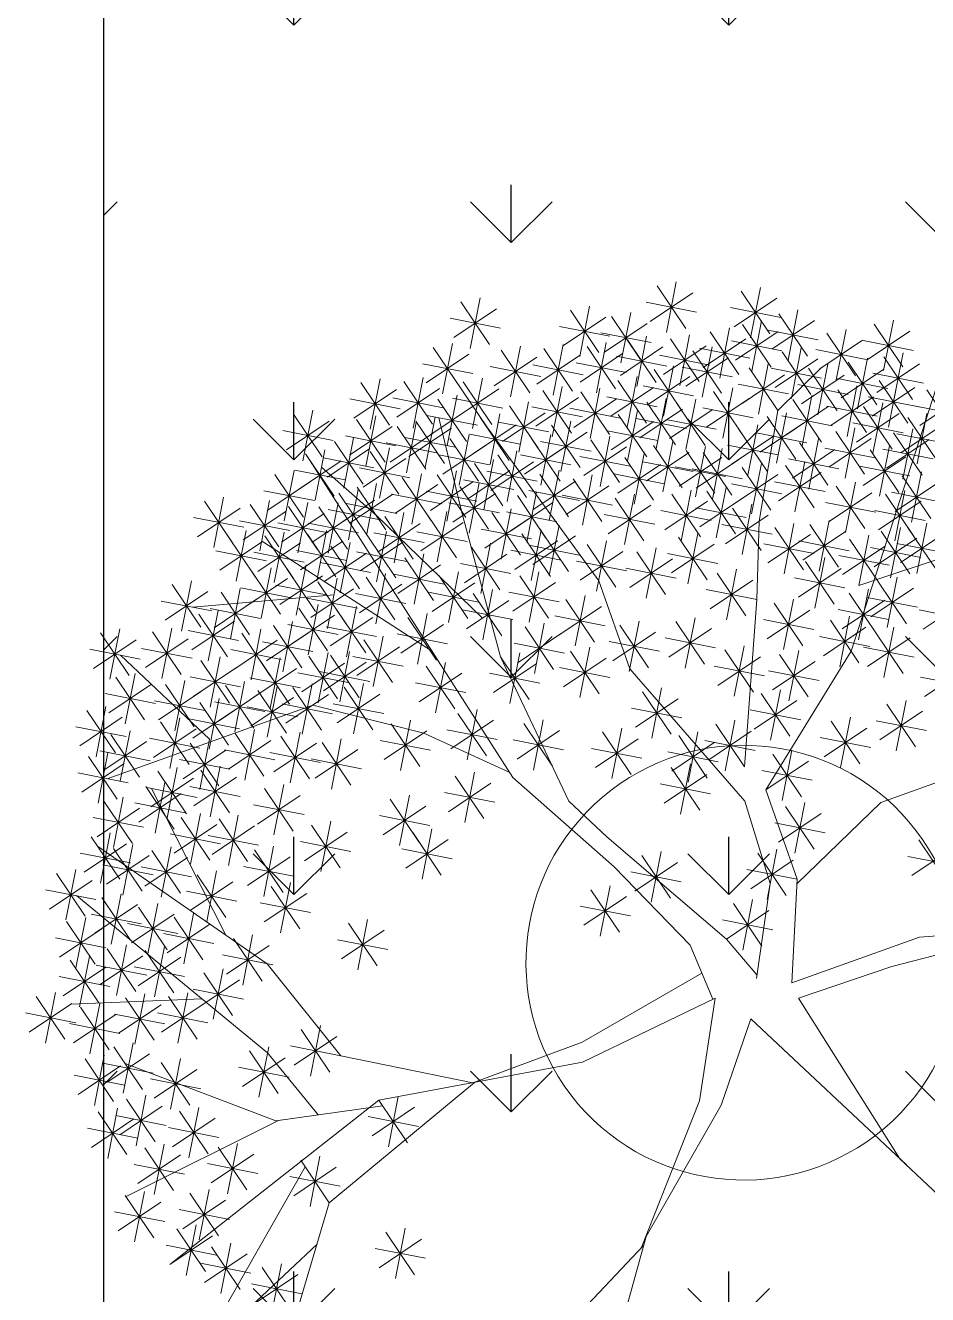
# Model space of a CAD drawing. Header units: inches. Extents: x -9 to 337, y -247 to 209.
# Drawn here: x 1.665 to 2.252, y 54.255 to 55.081 of the extents above; entities that cross this region are included whole.
import ezdxf

# ---------------------------------------------------------------- set-up
doc = ezdxf.new("R2010")
doc.units = ezdxf.units.IN
doc.header["$MEASUREMENT"] = 0
doc.layers.add('ARBOLES', color=112, linetype='Continuous', lineweight=5)

# ---------------------------------------------------------------- blocks, each defined once
blk = doc.blocks.new('arbol colorido')
at = {"layer": 'ARBOLES', "color": 74}
for p, q in [((1.2751, 3.2292), (1.251, 2.941)), ((1.3734, 3.1785), (1.1526, 2.9917)), ((1.3564, 2.9747), (1.1695, 3.1957)), ((1.027, 2.8655), (0.8401, 3.0865)), ((0.9456, 3.12), (0.9216, 2.8318)), ((0.932, 1.6224), (0.9456, 3.12)), ((1.4071, 3.0731), (1.1189, 3.0971)), ((0.6564, 2.2014), (0.0877, 3.019)), ((0.5176, 2.401), (0.4642, 3.0629)), ((0.9, 2.1811), (0.5524, 3.0538)), ((0.7444, 3.032), (0.7203, 2.7437)), ((1.044, 3.0693), (0.8232, 2.8825)), ((1.1969, 2.1346), (1.3983, 3.0738)), ((0.8428, 2.9813), (0.622, 2.7945)), ((0.8258, 2.7774), (0.6388, 2.9984)), ((1.0777, 2.9639), (0.7895, 2.9879)), ((1.4954, 2.7215), (1.3085, 2.9425)), ((1.4141, 2.9761), (1.39, 2.6878)), ((0.4747, 2.8813), (0.4507, 2.5931)), ((0.8765, 2.8758), (0.5883, 2.8999)), ((1.5125, 2.9254), (1.2916, 2.7386)), ((1.693, 2.8844), (1.669, 2.5962)), ((2.1152, 2.875), (1.8943, 2.6882)), ((2.0981, 2.6712), (1.9112, 2.8922)), ((2.0168, 2.9258), (1.9927, 2.6375)), ((0.5731, 2.8306), (0.3523, 2.6438)), ((0.5561, 2.6268), (0.3692, 2.8478)), ((1.5462, 2.8199), (1.2579, 2.844)), ((1.7914, 2.8337), (1.5706, 2.6469)), ((1.7744, 2.6299), (1.5875, 2.8509)), ((2.1489, 2.7696), (1.8606, 2.7937)), ((0.6068, 2.7251), (0.3186, 2.7492)), ((1.8251, 2.7283), (1.5369, 2.7523)), ((2.0503, 2.502), (1.8634, 2.723)), ((1.9689, 2.7566), (1.9449, 2.4683)), ((2.3417, 2.5096), (2.1548, 2.7306)), ((2.2604, 2.7641), (2.2363, 2.4759)), ((1.5352, 2.4402), (1.3482, 2.6612)), ((1.4538, 2.6947), (1.4298, 2.4065)), ((2.0673, 2.7058), (1.8465, 2.5191)), ((2.3588, 2.7134), (2.1379, 2.5266)), ((1.2054, 2.1489), (1.9881, 2.6098)), ((1.5522, 2.644), (1.3314, 2.4572)), ((1.7328, 2.6031), (1.7087, 2.3149)), ((2.101, 2.6004), (1.8128, 2.6245)), ((2.0017, 2.0433), (2.4395, 2.6384)), ((2.3925, 2.608), (2.1042, 2.6321)), ((2.6016, 2.5929), (2.3808, 2.4061)), ((2.5846, 2.3891), (2.3976, 2.6101)), ((2.5032, 2.6436), (2.4791, 2.3554)), ((1.5859, 2.5386), (1.2977, 2.5627)), ((1.8311, 2.5524), (1.6103, 2.3656)), ((1.8141, 2.3486), (1.6272, 2.5695)), ((2.6353, 2.4875), (2.3471, 2.5115)), ((2.687, 2.5234), (2.663, 2.2352)), ((1.8648, 2.4469), (1.5766, 2.471)), ((2.7854, 2.4727), (2.5646, 2.2859)), ((2.7684, 2.2689), (2.5815, 2.4899)), ((2.8191, 2.3673), (2.5309, 2.3913)), ((0.8939, 2.079), (0.707, 2.3)), ((0.8125, 2.3335), (0.7885, 2.0453)), ((0.9109, 2.2828), (0.6901, 2.096)), ((1.5331, 1.9448), (2.8944, 2.2308)), ((2.3815, 2.2284), (2.1607, 2.0416)), ((2.3645, 2.0246), (2.1776, 2.2456)), ((2.2831, 2.2791), (2.2591, 1.9909)), ((2.7654, 2.2328), (2.5446, 2.046)), ((2.7484, 2.029), (2.5614, 2.25)), ((0.9446, 2.1774), (0.6564, 2.2014)), ((0.6749, 1.14), (0.6564, 2.2014)), ((0.8955, 1.6255), (1.2054, 2.1489)), ((1.4735, 2.1735), (1.4495, 1.8853)), ((2.4152, 2.123), (2.127, 2.147)), ((2.4963, 2.1565), (2.4722, 1.8683)), ((2.7991, 2.1274), (2.5109, 2.1515)), ((1.5719, 2.1228), (1.3511, 1.936)), ((1.5549, 1.919), (1.368, 2.14)), ((1.9773, 2.0996), (1.9533, 1.8113)), ((3.0548, 1.8622), (2.8678, 2.0831)), ((2.9734, 2.1167), (2.9493, 1.8285)), ((1.6056, 2.0174), (1.3174, 2.0414)), ((2.0757, 2.0488), (1.8549, 1.8621)), ((2.0587, 1.845), (1.8718, 2.066)), ((2.9405, 2.0086), (2.7197, 1.8218)), ((2.9235, 1.8048), (2.7366, 2.0257)), ((2.8422, 2.0593), (2.8181, 1.7711)), ((3.0718, 2.066), (2.851, 1.8792)), ((1.0821, 1.9406), (1.5331, 1.9448)), ((2.1094, 1.9434), (1.8212, 1.9675)), ((-0.6377, 0.9698), (-0.765, 1.8762)), ((2.6981, 1.8981), (2.674, 1.6099)), ((2.9742, 1.9031), (2.686, 1.9272)), ((2.1223, 1.7989), (1.9014, 1.6121)), ((2.1052, 1.595), (1.9183, 1.816)), ((2.0239, 1.8496), (1.9998, 1.5613)), ((3.4326, 1.7943), (3.2118, 1.6075)), ((3.4156, 1.5905), (3.2287, 1.8115)), ((3.3342, 1.845), (3.3102, 1.5568)), ((2.156, 1.6934), (1.8677, 1.7175)), ((2.5298, 1.7329), (2.309, 1.5461)), ((2.5128, 1.5291), (2.3258, 1.7501)), ((2.4314, 1.7836), (2.4074, 1.4954)), ((2.5635, 1.6275), (2.2753, 1.6516)), ((2.7408, 1.653), (2.7168, 1.3648)), ((3.4663, 1.6889), (3.1781, 1.7129)), ((3.3534, 1.6702), (3.3293, 1.382)), ((0.679, 1.1476), (1.2626, 1.6335)), ((1.2626, 1.6335), (1.9259, 1.6327)), ((2.8392, 1.6023), (2.6184, 1.4155)), ((2.8222, 1.3985), (2.6352, 1.6195)), ((3.0266, 1.5927), (3.0025, 1.3045)), ((3.4517, 1.6195), (3.2309, 1.4327)), ((3.4347, 1.4157), (3.2478, 1.6367)), ((2.8729, 1.4968), (2.5847, 1.5209)), ((3.125, 1.542), (2.9041, 1.3552)), ((3.4855, 1.5141), (3.1972, 1.5381)), ((2.2195, 1.4489), (1.9987, 1.2621)), ((2.2025, 1.2451), (2.0155, 1.4661)), ((2.1211, 1.4996), (2.097, 1.2114)), ((3.1587, 1.4365), (2.8704, 1.4606)), ((3.5875, 1.4456), (3.5634, 1.1574)), ((2.2532, 1.3435), (1.965, 1.3675)), ((2.9612, 1.1453), (2.7743, 1.3663)), ((2.8798, 1.3998), (2.8558, 1.1116)), ((3.3158, 1.1522), (3.1289, 1.3732)), ((3.2344, 1.4067), (3.2104, 1.1185)), ((3.6859, 1.3949), (3.4651, 1.2081)), ((3.6689, 1.1911), (3.4819, 1.412)), ((2.9782, 1.3491), (2.7574, 1.1623)), ((3.1342, 1.2996), (2.9134, 1.1128)), ((3.1172, 1.0958), (2.9303, 1.3168)), ((3.0359, 1.3503), (3.0118, 1.0621)), ((3.3328, 1.356), (3.112, 1.1692)), ((3.7196, 1.2894), (3.4314, 1.3135)), ((3.0119, 1.2437), (2.7237, 1.2678)), ((3.1679, 1.1942), (2.8797, 1.2183)), ((3.4631, 0.9986), (3.2762, 1.2196)), ((3.3818, 1.2531), (3.3577, 0.9649)), ((3.1172, 1.0958), (3.8009, 1.1918)), ((3.4801, 1.2024), (3.2593, 1.0156)), ((2.6736, 1.133), (2.4528, 0.9462)), ((3.5139, 1.097), (3.2256, 1.121)), ((2.7073, 1.0276), (2.4191, 1.0516)), ((3.3126, 1.0089), (3.0244, 1.033)), ((3.0517, 0.9624), (2.7634, 0.9864)), ((3.7898, 0.9691), (3.5015, 0.9932))]:
    blk.add_line(p, q, dxfattribs=at)
at = {"layer": 'ARBOLES', "color": 20}
for p, q in [((1.818, 2.7994), (1.6311, 3.0204)), ((1.7367, 3.054), (1.7126, 2.7657)), ((1.0568, 2.9375), (1.0328, 2.6493)), ((1.8351, 3.0032), (1.6142, 2.8165)), ((1.1552, 2.8868), (0.9344, 2.7)), ((1.1382, 2.683), (0.9513, 2.904)), ((1.8688, 2.8978), (1.5805, 2.9219)), ((2.5615, 2.8697), (2.3406, 2.6829)), ((2.5445, 2.6659), (2.3575, 2.8869)), ((2.4631, 2.9204), (2.439, 2.6322)), ((1.1889, 2.7814), (0.9007, 2.8054)), ((2.5952, 2.7643), (2.3069, 2.7883)), ((1.1594, 2.651), (1.1353, 2.3627)), ((1.2577, 2.6002), (1.0369, 2.4134)), ((1.2407, 2.3964), (1.0538, 2.6174)), ((1.2914, 2.4948), (1.0032, 2.5189)), ((2.1441, 2.5323), (2.12, 2.2441)), ((2.2425, 2.4816), (2.0217, 2.2948)), ((2.2255, 2.2778), (2.0385, 2.4988)), ((2.423, 2.4406), (2.399, 2.1524)), ((2.2762, 2.3761), (1.988, 2.4002)), ((2.5214, 2.3899), (2.3006, 2.2031)), ((2.5044, 2.1861), (2.3175, 2.4071)), ((3.015, 2.1435), (2.8281, 2.3645)), ((2.9337, 2.398), (2.9096, 2.1098)), ((2.0787, 2.0849), (1.8918, 2.3059)), ((1.9973, 2.3394), (1.9733, 2.0512)), ((2.5551, 2.2845), (2.2669, 2.3086)), ((3.032, 2.3473), (2.8112, 2.1605)), ((2.0957, 2.2887), (1.8749, 2.1019)), ((3.0657, 2.2419), (2.7775, 2.2659)), ((0.2939, 2.1611), (0.073, 1.9743)), ((0.2769, 1.9573), (0.0899, 2.1783)), ((0.1955, 2.2118), (0.1714, 1.9236)), ((2.1294, 2.1833), (1.8412, 2.2074)), ((0.3276, 2.0557), (0.0393, 2.0798)), ((3.0846, 1.9342), (3.0605, 1.646)), ((1.3851, 1.871), (1.361, 1.5828)), ((3.183, 1.8835), (2.9622, 1.6967)), ((3.166, 1.6797), (2.979, 1.9007)), ((1.4834, 1.8203), (1.2626, 1.6335)), ((1.4664, 1.6165), (1.2795, 1.8375)), ((3.2167, 1.7781), (2.9285, 1.8021)), ((0.8983, 1.7278), (0.6775, 1.541)), ((0.8813, 1.524), (0.6944, 1.745)), ((0.7999, 1.7785), (0.7759, 1.4903)), ((1.5171, 1.7148), (1.2289, 1.7389)), ((0.932, 1.6224), (0.6438, 1.6465)), ((2.1985, 1.7141), (3.1045, 1.5246)), ((3.1002, 1.6489), (2.8794, 1.4621)), ((3.0832, 1.445), (2.8962, 1.666)), ((3.0018, 1.6996), (2.9777, 1.4113)), ((3.6261, 1.4362), (3.4392, 1.6572)), ((3.5447, 1.6907), (3.5207, 1.4025)), ((3.6431, 1.64), (3.4223, 1.4532)), ((3.1339, 1.5434), (2.8457, 1.5675)), ((3.108, 1.3382), (2.921, 1.5591)), ((3.6768, 1.5346), (3.3886, 1.5586)), ((2.3399, 1.4449), (2.3159, 1.1567)), ((2.6993, 1.4408), (2.4785, 1.254)), ((2.6823, 1.237), (2.4953, 1.4579)), ((2.6009, 1.4915), (2.5768, 1.2033)), ((2.4383, 1.3942), (2.2175, 1.2074)), ((2.4213, 1.1904), (2.2344, 1.4114)), ((2.733, 1.3353), (2.4448, 1.3594)), ((1.6863, 1.2898), (1.6623, 1.0016)), ((2.472, 1.2888), (2.1838, 1.3128)), ((3.9355, 1.3057), (3.7147, 1.1189)), ((3.9185, 1.1019), (3.7316, 1.3228)), ((3.8371, 1.3564), (3.8131, 1.0682)), ((1.7847, 1.2391), (1.5639, 1.0523)), ((1.7677, 1.0353), (1.5808, 1.2563)), ((3.9692, 1.2002), (3.681, 1.2243)), ((1.8184, 1.1337), (1.5302, 1.1577)), ((2.2484, 1.1062), (2.2244, 0.8179)), ((2.3468, 1.0554), (2.126, 0.8687)), ((2.3298, 0.8516), (2.1429, 1.0726)), ((2.3805, 0.95), (2.0923, 0.9741)), ((3.2275, 0.4987), (3.0406, 0.7197)), ((3.1462, 0.7532), (3.1221, 0.465)), ((3.2445, 0.7025), (3.0237, 0.5157)), ((3.2783, 0.5971), (2.99, 0.6211)), ((3.4708, 0.581), (3.1826, 0.6051)), ((3.8251, 0.455), (3.8011, 0.1668)), ((3.9235, 0.4043), (3.7027, 0.2175)), ((3.9065, 0.2005), (3.7195, 0.4214)), ((3.9572, 0.2988), (3.669, 0.3229)), ((3.1031, 0.2372), (3.079, -0.051)), ((3.2015, 0.1865), (2.9807, -0.0003)), ((3.1845, -0.0173), (2.9975, 0.2037)), ((3.2352, 0.0811), (2.947, 0.1052)), ((3.4277, 0.065), (3.1395, 0.0891)), ((3.731, 0.0846), (3.7069, -0.2037)), ((3.8294, 0.0338), (3.6085, -0.153)), ((3.8123, -0.17), (3.6254, 0.051)), ((3.8631, -0.0716), (3.5748, -0.0475)), ((3.1779, -0.4998), (2.991, -0.2789)), ((3.0965, -0.2453), (3.0725, -0.5336)), ((3.1949, -0.296), (2.9741, -0.4828)), ((2.6983, -0.4217), (2.6742, -0.71)), ((3.2286, -0.4015), (2.9404, -0.3774)), ((2.7967, -0.4724), (2.5758, -0.6592)), ((2.7796, -0.6763), (2.5927, -0.4553)), ((2.8304, -0.5779), (2.5421, -0.5538)), ((3.5558, -0.5677), (3.3349, -0.7545)), ((3.5387, -0.7715), (3.3518, -0.5505)), ((3.4574, -0.517), (3.4333, -0.8052)), ((3.5895, -0.6731), (3.3012, -0.6491)), ((4.1035, -0.9235), (3.9165, -0.7025)), ((4.0221, -0.669), (3.998, -0.9572)), ((4.1205, -0.7197), (3.8997, -0.9065)), ((4.1542, -0.8251), (3.866, -0.801)), ((3.348, -1.1384), (3.161, -0.9175)), ((3.2666, -0.8839), (3.2425, -1.1721)), ((3.365, -0.9346), (3.1442, -1.1214)), ((3.3987, -1.0401), (3.1105, -1.016)), ((2.5928, -1.3489), (2.4059, -1.1279)), ((2.5115, -1.0943), (2.4874, -1.3826)), ((3.9219, -1.1118), (3.8979, -1.4)), ((1.8609, -1.2132), (1.8369, -1.5014)), ((2.6099, -1.1451), (2.389, -1.3318)), ((4.0203, -1.1625), (3.7995, -1.3493)), ((4.0033, -1.3663), (3.8163, -1.1453)), ((1.9593, -1.2639), (1.7385, -1.4507)), ((1.9423, -1.4677), (1.7554, -1.2468)), ((2.3058, -1.2868), (2.2817, -1.575)), ((2.6436, -1.2505), (2.3553, -1.2264)), ((2.8513, -1.264), (2.8273, -1.5522)), ((3.2735, -1.2734), (3.0527, -1.4602)), ((3.2565, -1.4772), (3.0695, -1.2562)), ((3.1751, -1.2227), (3.151, -1.5109)), ((4.054, -1.268), (3.7658, -1.2439)), ((1.993, -1.3694), (1.7048, -1.3453)), ((2.4041, -1.3375), (2.1833, -1.5243)), ((2.3871, -1.5413), (2.2002, -1.3204)), ((2.9497, -1.3147), (2.7289, -1.5015)), ((2.9327, -1.5185), (2.7458, -1.2975)), ((3.3072, -1.3788), (3.019, -1.3547)), ((3.1638, -1.3584), (3.1397, -1.6467)), ((2.4378, -1.443), (2.1496, -1.4189)), ((2.6995, -1.6358), (2.5126, -1.4148)), ((2.6182, -1.3813), (2.5941, -1.6695)), ((2.9834, -1.4201), (2.6952, -1.3961)), ((3.6702, -1.4007), (3.6461, -1.6889)), ((2.7166, -1.432), (2.4957, -1.6188)), ((3.7686, -1.4514), (3.5478, -1.6382)), ((3.7516, -1.6552), (3.5646, -1.4343)), ((2.7503, -1.5374), (2.462, -1.5133)), ((3.8023, -1.5569), (3.5141, -1.5328)), ((3.626, -1.6446), (3.4052, -1.8314)), ((3.5276, -1.5939), (3.5036, -1.8821)), ((2.8134, -1.7864), (2.5926, -1.9732)), ((2.7964, -1.9902), (2.6095, -1.7693)), ((2.715, -1.7357), (2.691, -2.0239)), ((3.4831, -1.8423), (3.2623, -2.0291)), ((3.4661, -2.0461), (3.2791, -1.8252)), ((3.3847, -1.7916), (3.3606, -2.0798)), ((2.8471, -1.8919), (2.5589, -1.8678)), ((3.5168, -1.9478), (3.2286, -1.9237)), ((1.9276, -1.9799), (1.9035, -2.2681)), ((3.2711, -1.9918), (3.247, -2.28)), ((1.246, -2.0362), (2.1014, -3.3309)), ((2.026, -2.0306), (1.8051, -2.2174)), ((2.009, -2.2344), (1.822, -2.0134)), ((2.3054, -2.0479), (2.2814, -2.3361)), ((3.3694, -2.0425), (3.1486, -2.2293)), ((3.3524, -2.2463), (3.1655, -2.0253)), ((2.0597, -2.1361), (1.7714, -2.112)), ((2.4038, -2.0986), (2.183, -2.2854)), ((2.3868, -2.3024), (2.1999, -2.0815)), ((3.4031, -2.1479), (3.1149, -2.1239)), ((3.5622, -2.1612), (3.274, -2.1371)), ((1.9153, -2.1946), (1.6945, -2.3814)), ((2.4375, -2.2041), (2.1493, -2.18)), ((2.7404, -2.189), (2.7163, -2.4773)), ((2.8388, -2.2398), (2.618, -2.4266)), ((2.8218, -2.4436), (2.6348, -2.2226)), ((2.8725, -2.3452), (2.5843, -2.3211)), ((1.0893, -2.4295), (1.0652, -2.7177)), ((1.9742, -2.6508), (1.7873, -2.4298)), ((1.8928, -2.3963), (1.8688, -2.6845)), ((2.2953, -2.6412), (2.1084, -2.4202)), ((2.2139, -2.3867), (2.1899, -2.6749)), ((2.7204, -2.4289), (2.6963, -2.7172)), ((1.1877, -2.4802), (0.9668, -2.667)), ((1.9912, -2.447), (1.7704, -2.6338)), ((2.3123, -2.4374), (2.0915, -2.6242)), ((2.8188, -2.4796), (2.5979, -2.6664)), ((2.8017, -2.6835), (2.6148, -2.4625)), ((2.0249, -2.5525), (1.7367, -2.5284)), ((2.346, -2.5428), (2.0578, -2.5187)), ((2.5255, -2.56), (2.3046, -2.7468)), ((2.5084, -2.7638), (2.3215, -2.5428)), ((2.4271, -2.5093), (2.403, -2.7975)), ((2.8525, -2.5851), (2.5642, -2.561)), ((2.5592, -2.6654), (2.2709, -2.6414)), ((3.1826, -2.7151), (2.9618, -2.9019)), ((3.1656, -2.9189), (2.9787, -2.6979)), ((3.0843, -2.6644), (3.0602, -2.9526)), ((3.2163, -2.8205), (2.9281, -2.7965)), ((2.6797, -3.1469), (2.4927, -2.9259)), ((2.5983, -2.8924), (2.5742, -3.1806)), ((2.0418, -3.0027), (1.8209, -3.1895)), ((2.0247, -3.2065), (1.8378, -2.9855)), ((1.9434, -2.952), (1.9193, -3.2402)), ((2.6967, -2.9431), (2.4758, -3.1299)), ((2.7304, -3.0485), (2.4421, -3.0245)), ((2.0755, -3.1081), (1.7872, -3.0841)), ((2.472, -3.1329), (2.4479, -3.4211)), ((2.5703, -3.1836), (2.3495, -3.3704)), ((2.5533, -3.3874), (2.3664, -3.1664)), ((2.604, -3.289), (2.3158, -3.2649))]:
    blk.add_line(p, q, dxfattribs=at)
at = {"layer": 'ARBOLES', "color": 60}
for p, q in [((2.667, 2.2835), (2.643, 1.9953)), ((2.5946, 2.1058), (2.3738, 1.919)), ((2.5776, 1.902), (2.3907, 2.123)), ((2.3259, 2.034), (2.3018, 1.7458)), ((2.6283, 2.0004), (2.3401, 2.0244)), ((1.9259, 1.6327), (3.0415, 1.9659)), ((2.4243, 1.9833), (2.2034, 1.7965)), ((2.4072, 1.7795), (2.2203, 2.0005)), ((3.1055, 1.9605), (2.8173, 1.9846)), ((2.458, 1.8779), (2.1697, 1.9019)), ((2.7794, 1.6436), (2.5925, 1.8646)), ((2.7964, 1.8474), (2.5756, 1.6606)), ((2.8301, 1.742), (2.5419, 1.766)), ((3.3665, 1.2506), (3.0783, 1.2746)), ((2.6566, 0.9292), (2.4696, 1.1502)), ((2.5752, 1.1837), (2.5511, 0.8955)), ((3.1805, 1.1651), (3.1565, 0.8769)), ((3.0009, 0.864), (2.814, 1.085)), ((2.9196, 1.1185), (2.8955, 0.8303)), ((3.2789, 1.1144), (3.0581, 0.9276)), ((3.2619, 0.9106), (3.075, 1.1315)), ((3.7561, 1.0745), (3.5353, 0.8877)), ((3.7391, 0.8707), (3.5521, 1.0917)), ((3.6577, 1.1253), (3.6336, 0.837)), ((3.0179, 1.0678), (2.7971, 0.881)), ((3.3617, 1.0132), (3.3377, 0.725)), ((3.2646, 0.9424), (3.0438, 0.7556)), ((3.2476, 0.7386), (3.0606, 0.9595)), ((3.1662, 0.9931), (3.1421, 0.7049)), ((3.4601, 0.9625), (3.2393, 0.7757)), ((3.4431, 0.7587), (3.2562, 0.9797)), ((2.8461, 0.877), (2.6253, 0.6902)), ((2.8291, 0.6732), (2.6421, 0.8942)), ((2.7477, 0.9278), (2.7236, 0.6395)), ((3.0293, 0.8678), (3.0052, 0.5796)), ((3.2983, 0.8369), (3.0101, 0.861)), ((3.4938, 0.8571), (3.2056, 0.8811)), ((3.5722, 0.8589), (3.5482, 0.5707)), ((3.7967, 0.8721), (3.7727, 0.5839)), ((2.8798, 0.7716), (2.5916, 0.7957)), ((3.1277, 0.8171), (2.9069, 0.6303)), ((3.1107, 0.6133), (2.9237, 0.8342)), ((3.6706, 0.8082), (3.4498, 0.6214)), ((3.6536, 0.6044), (3.4667, 0.8254)), ((3.8951, 0.8214), (3.6743, 0.6346)), ((3.8781, 0.6176), (3.6911, 0.8386)), ((2.6727, 0.7183), (2.4519, 0.5315)), ((2.6557, 0.5145), (2.4687, 0.7355)), ((2.5743, 0.769), (2.5502, 0.4808)), ((3.1614, 0.7116), (2.8732, 0.7357)), ((3.3387, 0.7371), (3.3146, 0.4489)), ((3.7043, 0.7028), (3.4161, 0.7268)), ((3.9288, 0.7159), (3.6406, 0.74)), ((1.9408, 0.4329), (1.7539, 0.6539)), ((1.8594, 0.6874), (1.8354, 0.3992)), ((2.0855, 0.6686), (2.0614, 0.3803)), ((3.0171, 0.6531), (2.7962, 0.4663)), ((3, 0.4493), (2.8131, 0.6703)), ((2.9187, 0.7038), (2.8946, 0.4156)), ((3.4371, 0.6864), (3.2163, 0.4996)), ((3.4201, 0.4826), (3.2331, 0.7036)), ((3.3152, 0.0397), (3.7575, 0.705)), ((3.6727, 0.4296), (3.4858, 0.6506)), ((3.5914, 0.6841), (3.5673, 0.3959)), ((1.9578, 0.6367), (1.737, 0.4499)), ((2.1838, 0.6178), (1.963, 0.4311)), ((2.1668, 0.414), (1.9799, 0.635)), ((2.7064, 0.6129), (2.4182, 0.637)), ((3.6897, 0.6334), (3.4689, 0.4466)), ((1.9915, 0.5313), (1.7033, 0.5553)), ((2.2175, 0.5124), (1.9293, 0.5365)), ((2.3905, 0.1322), (2.9035, 0.5222)), ((3.0508, 0.5477), (2.7625, 0.5718)), ((3.0006, 0.5238), (2.9765, 0.2356)), ((3.3599, 0.5197), (3.1391, 0.3329)), ((3.3429, 0.3159), (3.156, 0.5368)), ((3.2616, 0.5704), (3.2375, 0.2822)), ((3.7234, 0.528), (3.4352, 0.5521)), ((2.821, 0.2227), (2.634, 0.4437)), ((2.7396, 0.4772), (2.7155, 0.189)), ((3.099, 0.4731), (2.8781, 0.2863)), ((3.0819, 0.2693), (2.895, 0.4903)), ((3.3936, 0.4142), (3.1054, 0.4383)), ((3.6554, 0.2214), (3.4684, 0.4424)), ((3.574, 0.4759), (3.5499, 0.1877)), ((4.0511, 0.4361), (4.0271, 0.1479)), ((2.4942, 0.1452), (2.3073, 0.3661)), ((2.4128, 0.3997), (2.3888, 0.1115)), ((2.838, 0.4265), (2.6172, 0.2397)), ((3.0275, 0.3742), (2.8067, 0.1874)), ((3.0105, 0.1704), (2.8235, 0.3914)), ((3.1327, 0.3677), (2.8444, 0.3917)), ((2.9291, 0.4249), (2.905, 0.1367)), ((3.3286, 0.1439), (3.1416, 0.3649)), ((3.2472, 0.3984), (3.2231, 0.1102)), ((3.6724, 0.4252), (3.4515, 0.2384)), ((4.1495, 0.3854), (3.9287, 0.1986)), ((4.1325, 0.1816), (3.9456, 0.4026)), ((1.9578, 0.3009), (1.9338, 0.0127)), ((2.5112, 0.349), (2.2904, 0.1622)), ((2.8717, 0.3211), (2.5835, 0.3451)), ((3.0612, 0.2688), (2.773, 0.2929)), ((3.3456, 0.3477), (3.1248, 0.1609)), ((3.7061, 0.3198), (3.4178, 0.3439)), ((3.4634, 0.312), (3.4393, 0.0238)), ((3.6852, 0.2935), (3.6611, 0.0052)), ((4.1832, 0.28), (3.895, 0.304)), ((2.0562, 0.2502), (1.8354, 0.0634)), ((2.0392, 0.0464), (1.8523, 0.2674)), ((2.5449, 0.2435), (2.2567, 0.2676)), ((2.8786, 0.2241), (2.8546, -0.0642)), ((3.3793, 0.2423), (3.0911, 0.2663)), ((3.2956, 0.2212), (3.2716, -0.0671)), ((3.5617, 0.2613), (3.3409, 0.0745)), ((3.5447, 0.0575), (3.3578, 0.2784)), ((3.7836, 0.2428), (3.5628, 0.056)), ((3.7666, 0.0389), (3.5796, 0.2599)), ((3.8751, 0.2457), (3.851, -0.0425)), ((2.0899, 0.1448), (1.8017, 0.1689)), ((2.7181, -0.1926), (3.8011, 0.1668)), ((2.977, 0.1734), (2.7562, -0.0134)), ((2.96, -0.0305), (2.7731, 0.1905)), ((3.394, 0.1704), (3.1732, -0.0163)), ((3.377, -0.0334), (3.1901, 0.1876)), ((3.5954, 0.1558), (3.3072, 0.1799)), ((3.8173, 0.1373), (3.529, 0.1614)), ((3.9735, 0.195), (3.7526, 0.0082)), ((3.9564, -0.0088), (3.7695, 0.2122)), ((1.9132, -0.1072), (2.3905, 0.1322)), ((3.0107, 0.0679), (2.7225, 0.092)), ((3.5426, 0.1003), (3.5186, -0.1879)), ((4.0072, 0.0896), (3.7189, 0.1136)), ((2.3234, 0.0183), (2.1026, -0.1685)), ((2.3064, -0.1855), (2.1195, 0.0354)), ((2.2251, 0.069), (2.201, -0.2192)), ((2.6245, -0.2121), (2.4376, 0.0089)), ((2.5432, 0.0424), (2.5191, -0.2458)), ((3.4882, -0.2158), (3.3013, 0.0051)), ((3.4068, 0.0387), (3.3828, -0.2495)), ((3.641, 0.0496), (3.4202, -0.1372)), ((3.624, -0.1542), (3.4371, 0.0667)), ((3.9205, 0.0323), (3.8964, -0.256)), ((2.3571, -0.0872), (2.0689, -0.0631)), ((2.6415, -0.0083), (2.4207, -0.1951)), ((2.8221, -0.0492), (2.798, -0.3375)), ((3.2442, -0.0586), (3.0234, -0.2454)), ((3.2272, -0.2624), (3.0403, -0.0414)), ((3.1459, -0.0079), (3.1218, -0.2961)), ((3.5052, -0.012), (3.2844, -0.1988)), ((3.6747, -0.0559), (3.3865, -0.0318)), ((3.623, -0.0477), (3.5989, -0.3359)), ((4.0189, -0.0184), (3.798, -0.2052)), ((4.0018, -0.2222), (3.8149, -0.0013)), ((1.881, -0.1038), (4.0186, -0.3307)), ((2.6752, -0.1137), (2.387, -0.0897)), ((2.9205, -0.0999), (2.6997, -0.2867)), ((2.9035, -0.3037), (2.7165, -0.0828)), ((3.2779, -0.164), (2.9897, -0.14)), ((3.5389, -0.1175), (3.2507, -0.0934)), ((3.7214, -0.0984), (3.5006, -0.2852)), ((3.7044, -0.3022), (3.5174, -0.0813)), ((4.0526, -0.1239), (3.7643, -0.0998)), ((1.9467, -0.1858), (1.9226, -0.474)), ((2.9542, -0.2054), (2.666, -0.1813)), ((3.4254, -0.2105), (3.2046, -0.3973)), ((3.4084, -0.4143), (3.2215, -0.1933)), ((3.327, -0.1597), (3.303, -0.448)), ((3.7551, -0.2039), (3.4669, -0.1798)), ((3.6117, -0.1835), (3.5876, -0.4717)), ((3.9845, -0.4304), (3.7975, -0.2095)), ((3.9031, -0.1759), (3.879, -0.4642)), ((1.5801, -0.2668), (2.4555, -0.4737)), ((2.0451, -0.2365), (1.8243, -0.4233)), ((2.0281, -0.4403), (1.8411, -0.2193)), ((3.71, -0.2342), (3.4892, -0.421)), ((3.693, -0.438), (3.5061, -0.217)), ((3.5737, -0.2852), (3.5496, -0.5734)), ((4.0015, -0.2266), (3.7807, -0.4134)), ((4.1193, -0.2623), (4.0952, -0.5506)), ((2.0788, -0.3419), (1.7906, -0.3179)), ((2.4048, -0.572), (2.2179, -0.3511)), ((2.3234, -0.3175), (2.2994, -0.6057)), ((2.8953, -0.3334), (2.8713, -0.6216)), ((3.4591, -0.3159), (3.1709, -0.2918)), ((3.4472, -0.3536), (3.2264, -0.5404)), ((3.4302, -0.5574), (3.2433, -0.3364)), ((3.3488, -0.3028), (3.3248, -0.5911)), ((3.6721, -0.3359), (3.4512, -0.5227)), ((3.7437, -0.3396), (3.4555, -0.3156)), ((3.655, -0.5397), (3.4681, -0.3187)), ((3.514, -0.4253), (3.9203, -0.3546)), ((4.0352, -0.3321), (3.747, -0.308)), ((3.8553, -0.3451), (3.8312, -0.6333)), ((4.2176, -0.3131), (3.9968, -0.4998)), ((4.2006, -0.5169), (4.0137, -0.2959)), ((2.4218, -0.3682), (2.201, -0.555)), ((2.6892, -0.5301), (3.514, -0.4253)), ((2.9937, -0.3841), (2.7729, -0.5709)), ((2.9767, -0.5879), (2.7897, -0.3669)), ((3.7058, -0.4413), (3.4175, -0.4172)), ((3.9536, -0.3958), (3.7328, -0.5826)), ((3.9366, -0.5996), (3.7497, -0.3787)), ((4.2513, -0.4185), (3.9631, -0.3944)), ((2.4555, -0.4737), (2.1673, -0.4496)), ((3.0274, -0.4895), (2.7392, -0.4654)), ((3.2021, -0.4957), (3.178, -0.7839)), ((3.4809, -0.459), (3.1927, -0.4349)), ((3.6849, -0.4676), (3.6608, -0.7559)), ((3.9873, -0.5013), (3.6991, -0.4772)), ((1.7321, -0.5522), (1.5113, -0.739)), ((1.7151, -0.756), (1.5282, -0.535)), ((2.4502, -0.7855), (2.2633, -0.5645)), ((2.3688, -0.531), (2.3448, -0.8192)), ((3.3004, -0.5464), (3.0796, -0.7332)), ((3.2834, -0.7502), (3.0965, -0.5292)), ((3.7833, -0.5183), (3.5624, -0.7051)), ((3.7662, -0.7221), (3.5793, -0.5012)), ((3.9728, -0.5706), (3.7519, -0.7574)), ((3.9558, -0.7744), (3.7688, -0.5534)), ((3.8744, -0.5199), (3.8503, -0.8081)), ((1.7658, -0.6576), (1.4776, -0.6336)), ((2.4672, -0.5817), (2.2464, -0.7685)), ((3.0071, -0.6267), (2.7863, -0.8135)), ((2.9901, -0.8306), (2.8032, -0.6096)), ((2.9088, -0.576), (2.8847, -0.8643)), ((3.3342, -0.6518), (3.0459, -0.6278)), ((3.817, -0.6238), (3.5287, -0.5997)), ((1.3169, -0.9324), (1.1299, -0.7114)), ((1.2355, -0.6779), (1.2114, -0.9661)), ((2.2006, -0.6961), (1.9798, -0.8829)), ((2.1836, -0.9), (1.9966, -0.679)), ((2.1022, -0.6454), (2.0781, -0.9337)), ((2.5009, -0.6871), (2.2127, -0.663)), ((2.6128, -0.6881), (2.5888, -0.9763)), ((3.0409, -0.7322), (2.7526, -0.7081)), ((3.4281, -0.9355), (3.2412, -0.7145)), ((3.3468, -0.681), (3.3227, -0.9692)), ((3.7827, -0.9286), (3.5958, -0.7076)), ((3.7014, -0.6741), (3.6773, -0.9623)), ((4.0065, -0.6761), (3.7182, -0.652)), ((1.3339, -0.7286), (1.1131, -0.9154)), ((2.2343, -0.8016), (1.9461, -0.7775)), ((2.7112, -0.7388), (2.4904, -0.9256)), ((2.6942, -0.9426), (2.5073, -0.7216)), ((3.2969, -0.9929), (3.11, -0.7719)), ((3.2155, -0.7384), (3.1915, -1.0266)), ((3.4451, -0.7317), (3.2243, -0.9185)), ((3.7997, -0.7248), (3.5789, -0.9116)), ((3.6592, -0.7754), (3.6351, -1.0636)), ((1.3676, -0.834), (1.0794, -0.81)), ((1.4311, -1.0787), (1.2442, -0.8577)), ((1.3497, -0.8242), (1.3257, -1.1124)), ((1.7518, -1.0736), (1.5649, -0.8526)), ((1.6705, -0.819), (1.6464, -1.1073)), ((2.4442, -0.8578), (2.2234, -1.0446)), ((2.4272, -1.0616), (2.2402, -0.8406)), ((2.3458, -0.8071), (2.3217, -1.0953)), ((2.7449, -0.8442), (2.4567, -0.8201)), ((2.7895, -0.8441), (2.7654, -1.1323)), ((3.0864, -0.8385), (2.8656, -1.0252)), ((3.0694, -1.0423), (2.8825, -0.8213)), ((2.988, -0.7877), (2.964, -1.076)), ((3.3139, -0.7891), (3.0931, -0.9759)), ((3.4788, -0.8371), (3.1906, -0.813)), ((3.2338, -0.8166), (3.7251, -1.0445)), ((3.7576, -0.8261), (3.5367, -1.0129)), ((3.8334, -0.8302), (3.5452, -0.8062)), ((3.7406, -1.0299), (3.5536, -0.8089)), ((1.4481, -0.8749), (1.2273, -1.0617)), ((1.7688, -0.8698), (1.548, -1.0565)), ((2.8878, -0.8948), (2.667, -1.0816)), ((2.8708, -1.0986), (2.6839, -0.8776)), ((3.1201, -0.9439), (2.8319, -0.9198)), ((3.3476, -0.8945), (3.0594, -0.8704)), ((3.5605, -0.9145), (3.3397, -1.1013)), ((3.5435, -1.1183), (3.3566, -0.8973)), ((3.4622, -0.8638), (3.4381, -1.152)), ((3.7913, -0.9315), (3.503, -0.9075)), ((3.9737, -0.9125), (3.7529, -1.0993)), ((3.9567, -1.1163), (3.7698, -0.8953)), ((3.8753, -0.8618), (3.8513, -1.15)), ((1.4818, -0.9803), (1.1936, -0.9563)), ((1.8025, -0.9752), (1.5143, -0.9511)), ((2.124, -1.2095), (1.9371, -0.9885)), ((1.9472, -1.0005), (2.4444, -1.1734)), ((2.0426, -0.9549), (2.0186, -1.2432)), ((2.4779, -0.9632), (2.1897, -0.9391)), ((2.846, -0.9916), (2.6252, -1.1784)), ((2.9215, -1.0002), (2.6333, -0.9762)), ((2.829, -1.1954), (2.6421, -0.9744)), ((2.7477, -0.9409), (2.7236, -1.2291)), ((3.055, -1.2143), (2.8681, -0.9933)), ((2.9737, -0.9597), (2.9496, -1.248)), ((3.5942, -1.0199), (3.306, -0.9959)), ((3.7767, -1.0009), (3.5559, -1.1877)), ((3.7597, -1.2047), (3.5727, -0.9837)), ((3.6783, -0.9502), (3.6543, -1.2384)), ((4.0074, -1.018), (3.7192, -0.9939)), ((1.3509, -1.2817), (1.164, -1.0607)), ((1.2696, -1.0271), (1.2455, -1.3154)), ((2.141, -1.0057), (1.9202, -1.1924)), ((2.8797, -1.097), (2.5915, -1.0729)), ((3.0721, -1.0104), (2.8512, -1.1972)), ((3.3202, -1.0676), (3.0993, -1.2544)), ((3.3031, -1.2714), (3.1162, -1.0504)), ((3.2218, -1.0169), (3.1977, -1.3051)), ((3.4448, -1.072), (3.4207, -1.3602)), ((1.3679, -1.0778), (1.1471, -1.2646)), ((2.1747, -1.1111), (1.8865, -1.087)), ((3.1058, -1.1159), (2.8175, -1.0918)), ((2.9886, -1.1342), (2.9646, -1.4224)), ((3.5432, -1.1227), (3.3223, -1.3095)), ((3.5261, -1.3265), (3.3392, -1.1055)), ((3.8104, -1.1063), (3.5222, -1.0823)), ((3.664, -1.1222), (3.6399, -1.4104)), ((1.1134, -1.1592), (1.806, -1.8027)), ((2.4444, -1.1734), (3.516, -1.223)), ((3.087, -1.1849), (2.8662, -1.3717)), ((3.07, -1.3887), (2.8831, -1.1677)), ((3.3539, -1.173), (3.0656, -1.149)), ((3.5769, -1.2281), (3.2886, -1.2041)), ((3.7623, -1.1729), (3.5415, -1.3597)), ((3.7453, -1.3767), (3.5584, -1.1557)), ((3.1207, -1.2903), (2.8325, -1.2663)), ((3.4783, -1.4957), (3.2914, -1.2747)), ((3.3969, -1.2412), (3.3729, -1.5294)), ((3.796, -1.2783), (3.5078, -1.2543)), ((3.516, -1.223), (3.7671, -1.244)), ((1.5646, -1.3298), (1.5406, -1.618)), ((3.4953, -1.2919), (3.2745, -1.4787)), ((1.663, -1.3805), (1.4422, -1.5673)), ((1.646, -1.5843), (1.459, -1.3633)), ((3.2621, -1.4092), (3.0413, -1.5959)), ((3.2451, -1.613), (3.0582, -1.392)), ((3.529, -1.3973), (3.2408, -1.3733)), ((4.1062, -1.6484), (3.9192, -1.4274)), ((4.0248, -1.3939), (4.0007, -1.6821)), ((1.6967, -1.4859), (1.4085, -1.4619)), ((2.9599, -1.4782), (2.9358, -1.7664)), ((3.2958, -1.5146), (3.0076, -1.4905)), ((3.4448, -1.4928), (3.224, -1.6796)), ((3.4278, -1.6966), (3.2409, -1.4756)), ((3.3464, -1.4421), (3.3224, -1.7303)), ((4.1232, -1.4446), (3.9024, -1.6314)), ((1.9285, -1.5652), (1.9044, -1.8535)), ((2.3213, -1.5722), (2.1005, -1.759)), ((2.3043, -1.776), (2.1174, -1.555)), ((2.2229, -1.5215), (2.1989, -1.8097)), ((2.7629, -1.5665), (2.7388, -1.8548)), ((3.0583, -1.5289), (2.8375, -1.7157)), ((3.0413, -1.7327), (2.8543, -1.5117)), ((4.1569, -1.55), (3.8687, -1.5259)), ((0.4753, -1.6332), (0.2046, -2.4218)), ((2.0269, -1.616), (1.806, -1.8027)), ((2.0099, -1.8198), (1.8229, -1.5988)), ((2.4361, -1.6441), (2.412, -1.9323)), ((2.8612, -1.6172), (2.6404, -1.804)), ((2.8442, -1.821), (2.6573, -1.6001)), ((3.092, -1.6343), (2.8038, -1.6102)), ((3.2879, -1.8581), (3.101, -1.6371)), ((3.2065, -1.6036), (3.1825, -1.8918)), ((3.4785, -1.5982), (3.1903, -1.5741)), ((3.609, -1.8484), (3.4221, -1.6274)), ((1.596, -1.7107), (1.572, -1.9989)), ((2.0606, -1.7214), (1.7723, -1.6973)), ((2.355, -1.6776), (2.0668, -1.6535)), ((2.5345, -1.6948), (2.3136, -1.8816)), ((2.5175, -1.8986), (2.3305, -1.6776)), ((2.895, -1.7227), (2.6067, -1.6986)), ((2.976, -1.6891), (2.9519, -1.9774)), ((3.3049, -1.6543), (3.0841, -1.8411)), ((1.6944, -1.7614), (1.4736, -1.9482)), ((1.6774, -1.9652), (1.4905, -1.7442)), ((2.5682, -1.8002), (2.2799, -1.7762)), ((3.0744, -1.7399), (2.8536, -1.9267)), ((3.0574, -1.9437), (2.8704, -1.7227)), ((3.3386, -1.7597), (3.0504, -1.7356)), ((3.6597, -1.75), (3.3715, -1.726)), ((1.7281, -1.8668), (1.4399, -1.8428)), ((1.806, -1.8027), (2.1418, -2.0901)), ((2.4238, -1.8587), (2.203, -2.0455)), ((2.4068, -2.0626), (2.2199, -1.8416)), ((2.3255, -1.808), (2.3014, -2.0963)), ((3.1081, -1.8453), (2.8199, -1.8212)), ((2.9282, -1.8583), (2.9041, -2.1466)), ((3.2247, -1.8572), (3.0039, -2.044)), ((3.2077, -2.061), (3.0208, -1.8401)), ((3.1264, -1.8065), (3.1023, -2.0947)), ((3.6035, -1.8464), (3.5794, -2.1346)), ((0.8525, -1.9008), (0.6317, -2.0876)), ((2.2591, -1.9134), (2.0383, -2.1002)), ((2.2421, -2.1172), (2.0552, -1.8962)), ((2.1607, -1.8626), (2.1367, -2.1509)), ((2.6765, -1.9117), (2.4557, -2.0985)), ((2.6595, -2.1155), (2.4726, -1.8946)), ((2.5093, -1.9282), (2.4852, -2.2164)), ((2.5781, -1.861), (2.5541, -2.1492)), ((3.0265, -1.9091), (2.8057, -2.0958)), ((3.0095, -2.1129), (2.8226, -1.8919)), ((3.7019, -1.8971), (3.4811, -2.0839)), ((3.6849, -2.1009), (3.4979, -1.8799)), ((0.8862, -2.0062), (0.598, -1.9821)), ((1.6693, -1.9948), (1.6452, -2.283)), ((2.2928, -2.0188), (2.0046, -1.9947)), ((2.4575, -1.9642), (2.1693, -1.9401)), ((2.6077, -1.9789), (2.3869, -2.1657)), ((2.5907, -2.1827), (2.4037, -1.9617)), ((2.7102, -2.0172), (2.422, -1.9931)), ((3.0602, -2.0145), (2.772, -1.9904)), ((2.8206, -1.9861), (2.7965, -2.2743)), ((3.2584, -1.9627), (2.9702, -1.9386)), ((3.7356, -2.0025), (3.4474, -1.9784)), ((1.7676, -2.0455), (1.5468, -2.2323)), ((1.7506, -2.2493), (1.5637, -2.0283)), ((2.6414, -2.0843), (2.3532, -2.0603)), ((2.9189, -2.0368), (2.6981, -2.2236)), ((2.9019, -2.2406), (2.715, -2.0196)), ((3.145, -2.0557), (2.9241, -2.2425)), ((3.1279, -2.2595), (2.941, -2.0385)), ((3.0466, -2.005), (3.0225, -2.2932)), ((3.5285, -2.0558), (3.3077, -2.2426)), ((3.5115, -2.2596), (3.3245, -2.0386)), ((3.4301, -2.0051), (3.406, -2.2933)), ((1.8013, -2.1509), (1.5131, -2.1269)), ((1.817, -2.1439), (1.7929, -2.4321)), ((2.1418, -2.0901), (2.5642, -2.561)), ((2.9526, -2.1422), (2.6644, -2.1182)), ((3.1787, -2.1611), (2.8904, -2.137)), ((1.8983, -2.3984), (1.7114, -2.1774)), ((2.5706, -2.4226), (2.3837, -2.2016)), ((2.4893, -2.1681), (2.4652, -2.4563)), ((3.1243, -2.1846), (3.1002, -2.4729)), ((1.6127, -2.2681), (1.5887, -2.5563)), ((1.949, -2.3), (1.6608, -2.2759)), ((2.2439, -2.5002), (2.0569, -2.2792)), ((2.1625, -2.2456), (2.1384, -2.5339)), ((2.5877, -2.2188), (2.3668, -2.4056)), ((3.0744, -2.4966), (2.8875, -2.2756)), ((2.9931, -2.242), (2.969, -2.5303)), ((3.2227, -2.2353), (3.0019, -2.4221)), ((3.2057, -2.4392), (3.0187, -2.2182)), ((1.7111, -2.3188), (1.4903, -2.5056)), ((1.6941, -2.5226), (1.5072, -2.3016)), ((2.2609, -2.2963), (2.0401, -2.4831)), ((2.6214, -2.3242), (2.3331, -2.3002)), ((2.4414, -2.3373), (2.4174, -2.6255)), ((3.0915, -2.2928), (2.8706, -2.4795)), ((3.2564, -2.3408), (2.9682, -2.3167)), ((3.4858, -2.5674), (3.2988, -2.3464)), ((3.4044, -2.3128), (3.3803, -2.6011)), ((1.7448, -2.4242), (1.4566, -2.4002)), ((2.2946, -2.4018), (2.0064, -2.3777)), ((2.5398, -2.388), (2.319, -2.5748)), ((2.5228, -2.5918), (2.3359, -2.3708)), ((3.1252, -2.3982), (2.8369, -2.3741)), ((3.0962, -2.6397), (2.9093, -2.4187)), ((3.0148, -2.3851), (2.9908, -2.6734)), ((3.5028, -2.3636), (3.282, -2.5503)), ((1.634, -2.4856), (1.4131, -2.6724)), ((1.6169, -2.6894), (1.43, -2.4684)), ((2.5735, -2.4934), (2.2853, -2.4694)), ((3.1132, -2.4359), (2.8924, -2.6227)), ((3.5365, -2.469), (3.2483, -2.4449)), ((1.6677, -2.591), (1.3794, -2.5669)), ((2.5642, -2.561), (2.5973, -2.9048)), ((3.1469, -2.5413), (2.8587, -2.5172)), ((2.9335, -2.5515), (2.9095, -2.8398)), ((1.5598, -2.6161), (1.339, -2.8029)), ((1.5428, -2.8199), (1.3559, -2.5989)), ((1.7817, -2.6346), (1.5609, -2.8214)), ((1.7647, -2.8384), (1.5777, -2.6175)), ((1.6833, -2.5839), (1.6592, -2.8721)), ((2.2325, -2.6358), (2.0117, -2.8226)), ((2.2155, -2.8396), (2.0286, -2.6186)), ((2.1342, -2.5851), (2.1101, -2.8733)), ((2.6741, -2.6302), (2.65, -2.9184)), ((3.0319, -2.6023), (2.8111, -2.7891)), ((3.0149, -2.8061), (2.828, -2.5851)), ((1.5935, -2.7215), (1.3053, -2.6975)), ((1.8154, -2.7401), (1.5272, -2.716)), ((2.0143, -2.9276), (1.8274, -2.7067)), ((1.9329, -2.6731), (1.9089, -2.9613)), ((2.2662, -2.7412), (1.978, -2.7172)), ((2.509, -2.6893), (2.4849, -2.9775)), ((2.7725, -2.6809), (2.5516, -2.8677)), ((2.7554, -2.8847), (2.5685, -2.6637)), ((3.0656, -2.7077), (2.7774, -2.6836)), ((1.8038, -2.7732), (1.583, -2.96)), ((1.7868, -2.977), (1.5999, -2.756)), ((1.7054, -2.7225), (1.6814, -3.0107)), ((2.0313, -2.7238), (1.8105, -2.9106)), ((2.3922, -2.9956), (2.2052, -2.7747)), ((2.3108, -2.7411), (2.2867, -3.0293)), ((2.6074, -2.74), (2.3865, -2.9268)), ((2.5904, -2.9438), (2.4034, -2.7228)), ((2.8062, -2.7863), (2.5179, -2.7622)), ((2.9351, -3.0045), (2.7482, -2.7835)), ((2.8537, -2.75), (2.8297, -3.0382)), ((1.8375, -2.8786), (1.5493, -2.8546)), ((2.065, -2.8293), (1.7768, -2.8052)), ((1.9258, -2.8362), (1.9017, -3.1245)), ((2.2445, -2.8464), (2.0236, -3.0332)), ((2.2274, -3.0503), (2.0405, -2.8293)), ((2.1461, -2.7957), (2.122, -3.084)), ((2.4092, -2.7918), (2.1884, -2.9786)), ((2.6411, -2.8454), (2.3528, -2.8214)), ((2.9521, -2.8007), (2.7313, -2.9875)), ((2.0241, -2.8869), (1.8033, -3.0737)), ((2.0071, -3.0908), (1.8202, -2.8698)), ((2.2782, -2.9519), (1.9899, -2.9278)), ((2.4429, -2.8973), (2.1546, -2.8732)), ((2.4771, -3.1395), (2.2902, -2.9185)), ((2.3957, -2.8849), (2.3717, -3.1732)), ((2.9858, -2.9061), (2.6976, -2.8821)), ((2.0578, -2.9924), (1.7696, -2.9683)), ((2.2873, -3.2109), (2.1004, -2.9899)), ((2.206, -2.9564), (2.1819, -3.2446)), ((2.4941, -2.9357), (2.2733, -3.1224)), ((2.3043, -3.0071), (2.0835, -3.1939)), ((2.5278, -3.0411), (2.2396, -3.017)), ((2.294, -3.0605), (2.27, -3.3487)), ((1.9978, -3.1325), (1.9737, -3.4207)), ((2.3381, -3.1125), (2.0498, -3.0884)), ((2.3924, -3.1112), (2.1716, -3.298)), ((2.3754, -3.315), (2.1885, -3.094)), ((2.0962, -3.1832), (1.8753, -3.37)), ((2.4261, -3.2166), (2.1379, -3.1925)), ((2.1299, -3.2886), (1.8416, -3.2646))]:
    blk.add_line(p, q, dxfattribs=at)
at = {"layer": 'ARBOLES'}
for p, q in [((-0.6068, 0.9273), (-1.4889, 2.1401)), ((2.9035, 0.5222), (3.3039, 1.6854)), ((0.383, 0.5923), (0.932, 1.6224)), ((0.4733, 0.5239), (0.679, 1.1476)), ((-0.1983, 0.2153), (-0.6405, 0.9899)), ((-0.2949, 0.1345), (-0.6068, 0.9273)), ((0.1983, -0.2153), (0.383, 0.5923)), ((0.3548, -0.2453), (0.4733, 0.5239)), ((0.1983, -0.2153), (-0.1983, 0.2153)), ((-0.0192, -0.2993), (-0.2949, 0.1345)), ((0.9805, 0.1045), (0.9564, -0.1837)), ((1.0789, 0.0538), (0.8581, -0.133)), ((1.0619, -0.15), (0.8749, 0.071)), ((1.1126, -0.0516), (0.8244, -0.0276)), ((1.1309, -0.2345), (1.881, -0.1038)), ((0.2014, -0.2014), (0.5189, -0.2923)), ((0.5189, -0.2923), (1.1309, -0.2345)), ((1.0332, -0.494), (0.8462, -0.273)), ((0.9518, -0.2395), (0.9277, -0.5277)), ((1.2891, -0.307), (1.5801, -0.2668)), ((-0.0192, -0.2993), (-1.2086, -0.4696)), ((0.4181, -0.4729), (1.2891, -0.307)), ((1.0502, -0.2902), (0.8293, -0.477)), ((1.0839, -0.3956), (0.7956, -0.3716)), ((-0.0955, -0.5829), (-1.1584, -0.4627)), ((0.1386, -0.4662), (0.5085, -0.8617)), ((0.1535, -0.4822), (0.4181, -0.4729)), ((0.4181, -0.4729), (0.3941, -0.7612)), ((2.4555, -0.4737), (3.2338, -0.8166)), ((0.5165, -0.5237), (0.2957, -0.7105)), ((0.4995, -0.7275), (0.3126, -0.5065)), ((1.6338, -0.5015), (1.6097, -0.7897)), ((-0.0955, -0.5829), (-0.2852, -1.1047)), ((-0.0036, -0.6073), (-0.254, -1.3296)), ((-0.0036, -0.6073), (0.4321, -0.9953)), ((0.5502, -0.6291), (0.262, -0.605)), ((0.5545, -0.7578), (0.5304, -1.046)), ((0.6529, -0.8085), (0.4321, -0.9953)), ((0.6359, -1.0123), (0.4489, -0.7913)), ((0.6866, -0.9139), (0.3984, -0.8899)), ((0.5085, -0.8617), (0.9593, -1.0403)), ((0.4128, -0.9781), (0.4753, -1.6332)), ((0.4321, -0.9953), (0.9371, -1.1726)), ((0.9593, -1.0403), (1.9472, -1.0005)), ((0.6612, -1.0447), (0.6371, -1.3329)), ((0.7596, -1.0954), (0.5388, -1.2822)), ((0.7426, -1.2992), (0.5556, -1.0782))]:
    blk.add_line(p, q, dxfattribs=at)
at = {"layer": 'ARBOLES', "color": 82}
for p, q in [((-1.1584, -0.4627), (-1.8792, -0.5624)), ((-0.2852, -1.1047), (-0.5425, -1.6796)), ((0.7933, -1.2009), (0.5051, -1.1768)), ((1.0185, -1.4271), (0.8316, -1.2061)), ((0.9371, -1.1726), (0.9131, -1.4608)), ((0.9371, -1.1726), (1.246, -2.0362)), ((1.4016, -1.1833), (1.1134, -1.1592)), ((1.0355, -1.2233), (0.8147, -1.4101)), ((-0.254, -1.3296), (-0.5982, -1.8374)), ((1.0692, -1.3287), (0.781, -1.3046)), ((1.2439, -1.3349), (1.2198, -1.6231)), ((1.3423, -1.3856), (1.1214, -1.5724)), ((1.3252, -1.5894), (1.1383, -1.3684)), ((1.376, -1.491), (1.0877, -1.467)), ((0.1431, -1.5635), (-0.0777, -1.7503)), ((0.0447, -1.5128), (0.0207, -1.801)), ((0.8765, -1.5458), (0.8524, -1.834)), ((1.3521, -1.5536), (1.328, -1.8418)), ((0.1768, -1.669), (-0.1114, -1.6449)), ((0.9748, -1.5965), (0.754, -1.7833)), ((0.9578, -1.8003), (0.7709, -1.5793)), ((1.4504, -1.6043), (1.2296, -1.7911)), ((1.4334, -1.8081), (1.2465, -1.5871)), ((1.0085, -1.7019), (0.7203, -1.6779)), ((1.4841, -1.7097), (1.1959, -1.6857)), ((0.7541, -1.85), (0.7301, -2.1383)), ((0.8355, -2.1046), (0.6486, -1.8836)), ((1.4047, -2.1521), (1.2178, -1.9311)), ((1.3233, -1.8976), (1.2993, -2.1858)), ((1.4217, -1.9483), (1.2009, -2.1351)), ((1.1206, -2.0538), (1.0966, -2.3421)), ((1.4554, -2.0537), (1.1672, -2.0296)), ((1.219, -2.1046), (0.9982, -2.2913)), ((1.202, -2.3084), (1.0151, -2.0874)), ((1.4743, -2.1259), (1.2535, -2.3127)), ((1.4573, -2.3297), (1.2704, -2.1087)), ((1.376, -2.0751), (1.3519, -2.3634)), ((0.7882, -2.1993), (0.7641, -2.4875)), ((1.2527, -2.21), (0.9645, -2.1859)), ((1.508, -2.2313), (1.2198, -2.2072)), ((0.8866, -2.25), (0.6658, -2.4368)), ((1.4095, -2.4989), (1.2225, -2.2779)), ((1.3281, -2.2443), (1.3041, -2.5326)), ((1.5072, -2.3016), (1.1756, -3.2062)), ((1.4265, -2.2951), (1.2057, -2.4819)), ((1.4602, -2.4005), (1.172, -2.3764)), ((1.5356, -2.4349), (1.5115, -2.7231)), ((1.4615, -2.5654), (1.4374, -2.8536))]:
    blk.add_line(p, q, dxfattribs=at)
at = {"layer": 'ARBOLES', "extrusion": (0, 0, -1)}
blk.add_ellipse((0.2547, -0.4641, 0.8034), major_axis=(-0.8663, 0.8663), ratio=1, start_param=2.37692, end_param=8.660105, dxfattribs=at)

msp = doc.modelspace()

# ---------------------------------------------------------------- hatches: boundary and pattern name
at = {"true_color": 0x136734, "transparency": 33554610}
h = msp.add_hatch(dxfattribs=at)
h.set_pattern_fill('GRASS', color=116, scale=0.2)
h.set_pattern_definition([(90, (35.07339, -33.30725), (-0.14142136, 0.14142136), [0.0375, -0.2453427]), (45, (35.07339, -33.30725), (-0.14142136, 0.14142136), [0.0375, -0.1625]), (135, (35.07339, -33.30725), (-0.14142136, -0.14142136), [0.0375, -0.1625])])
h.paths.add_polyline_path([(9.41562, 59.70883), (1.71562, 59.70883), (1.71562, 53.80883), (4.66562, 53.80883), (4.66562, 54.70883), (5.56562, 54.70883), (5.56562, 56.30338), (9.41562, 56.30338)])
h.paths.add_polyline_path([(4.93473, 57.24181), (5.43473, 57.24181), (5.43473, 56.74181), (4.93473, 56.74181)], flags=16)
h.paths.add_polyline_path([(4.93473, 56.64181), (5.43473, 56.64181), (5.43473, 56.14181), (4.93473, 56.14181)], flags=16)
h.paths.add_polyline_path([(4.93473, 56.04181), (5.43473, 56.04181), (5.43473, 55.54181), (4.93473, 55.54181)], flags=16)
h.paths.add_polyline_path([(4.93473, 55.44181), (5.43473, 55.44181), (5.43473, 54.94181), (4.93473, 54.94181)], flags=16)

# ---------------------------------------------------------------- linework, layer by layer
at = {"color": 2}
msp.add_line((1.71562, 59.70883), (1.71562, 53.80883), dxfattribs=at)

# ---------------------------------------------------------------- block references
at = {"layer": 'ARBOLES', "extrusion": (0.001265, 0.000712608, 0.999999), "xscale": 0.1154710981840353, "yscale": 0.1154710981840353, "zscale": 0.1154710981840353, "rotation": 128.6745983007254}
msp.add_blockref('arbol colorido', (2.10823, 54.41455, 0.1343), dxfattribs=at)

doc.saveas('drawing.dxf')
